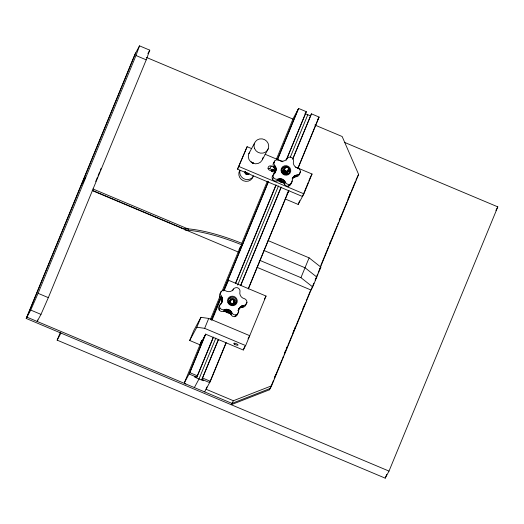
<?xml version="1.0" encoding="UTF-8"?>
<svg xmlns="http://www.w3.org/2000/svg" width="524" height="524" viewBox="0 0 524 524"><rect width="100%" height="100%" fill="white"/><g stroke="black" fill="none" stroke-linecap="round" stroke-linejoin="round"><path stroke-width="0.79" d="M221.305 303.442L221.685 300.835L220.178 297.619L221.141 295.837A3.976 3.825 28.4 0 1 220.997 291.796L221.213 291.482A3.55 3.419 28.4 0 1 225.582 290.787C228.13 292.497 232.04 291.776 233.534 289.006A3.976 3.825 28.4 0 1 237.411 287.748L237.791 287.859A3.55 3.419 28.4 0 1 239.946 291.737C239.141 294.75 241.322 298.084 244.374 298.647A3.976 3.825 28.4 0 1 246.915 301.916L246.935 302.302A3.55 3.419 28.4 0 1 243.896 305.394C240.844 305.427 238.171 308.374 238.682 311.439L238.04 312.632M220.008 305.04C222.294 302.636 223.997 298.601 221.141 295.837M274.714 160.979L274.497 161.294A3.976 3.825 28.4 0 0 274.642 165.335C276.882 167.536 276.377 171.093 274.609 173.418L275.185 170.333L273.679 167.117A3.976 3.825 28.4 0 1 273.535 163.075L274.714 160.979A3.55 3.419 28.4 0 1 279.082 160.285C281.624 161.995 285.541 161.274 287.034 158.503A3.976 3.825 28.4 0 1 290.912 157.246L291.292 157.357A3.55 3.419 28.4 0 1 293.447 161.235C292.641 164.248 294.822 167.582 297.874 168.145A3.976 3.825 28.4 0 1 300.416 171.413L299.473 173.575A3.55 3.419 28.4 0 1 296.433 176.667L294.239 177.197L292.274 178.802L293.944 176.241L297.396 174.885A3.55 3.419 28.4 0 0 300.435 171.793M230.141 301.47L230.318 301.064M283.694 170.772L283.7 172.101M344.707 142.463L497.8 206.862L389.018 471.089L26.2 318.461L30.733 310.07L38.082 293.329L135.985 55.531L139.515 45.85L149.766 50.166L146.235 59.841L48.332 297.645L40.983 314.387L37.165 321.448L37.787 319.941M26.2 318.461L80.251 187.173L84.783 178.789L85.464 177.138L80.932 185.522L134.982 54.241L139.515 45.85M80.965 185.85L26.914 317.138L231.949 403.388L270.161 388.467L273.58 380.162M81.646 184.199L135.696 52.911M95.715 181.448L97.53 177.047M98.132 175.579L99.645 171.905M100.248 170.438L101.152 168.237M389.018 471.089L385.199 478.15L57.149 340.148L60.267 332.576M308.204 182.542L302.459 196.487L237.536 169.173L247.125 146.707L251.599 148.593M237.536 169.173L247.125 146.707M226.073 284.656L228.457 280.242L266.048 296.053L245.651 345.591L243.267 350.006L205.677 334.194L199.945 344.792L189.695 340.476L193.775 330.565L200.934 317.328L208.722 318.435L249.732 335.688L248.022 338.838M189.695 340.476L196.854 327.231L200.934 317.328M196.854 327.231L204.642 328.345L208.722 318.435M199.945 344.792L201.694 340.541M185.817 383.981L184.35 382.821L201.74 340.567M210.438 319.444L219.759 296.807M222.242 290.768L238.394 251.533L242.658 243.26L239.075 249.883L240.005 247.616M241.872 243.09L267.345 181.225M271.38 171.413L272.316 169.147M276.351 159.342L293.126 118.594L298.615 108.448L306.304 111.678L286.667 159.375M205.015 335.38L189.118 373.992L196.808 377.228L213.419 337.292M211.251 320.236L220.597 297.527M223.407 290.715L268.288 181.69M272.342 171.852L273.273 169.579M277.327 159.735L297.901 109.771M184.35 382.821L189.839 372.669L205.729 334.057M211.598 319.797L220.84 297.363M223.499 290.905L268.38 181.88M272.742 171.282L273.371 169.769M277.419 159.925L298.615 108.448M212.141 319.876L221.069 298.189M224.148 290.709L228.457 280.242M196.808 377.228L213.327 337.102M235.459 283.346L275.978 184.926M286.883 158.431L306.304 111.678M235.551 283.536L276.069 185.116M215.842 338.085L199.015 378.963L194.358 387.577M237.66 285.089L278.493 185.909M290.335 157.141L307.791 114.743M225.831 343.246L209.626 382.618L201.937 379.383L218.456 339.257M240.582 285.501L281.106 187.081M292.949 158.314L311.433 113.839L319.116 117.068L297.927 168.551M201.937 379.383L218.547 339.447M240.673 285.691L281.198 187.271M292.726 159.263L311.433 113.839M206.98 386.967L206.043 389.24L233.383 400.736L271.596 385.815L313.863 283.15M248.271 288.737L288.167 191.83M297.829 168.361L318.402 118.398M204.609 391.887L210.34 381.295L226.237 342.683M248.363 288.927L288.888 190.507M285.213 198.982L298.163 204.432L299.676 200.764M308.806 181.075L310.313 177.4M298.163 204.432L303.894 193.834L312.049 174.02L295.634 167.117M243.267 350.006L244.721 346.469M257.101 267.351L311.027 290.034L312.697 286.942L300.94 277.668L309.101 257.847L268.091 240.595M233.383 400.736L231.235 404.711L269.447 389.791L270.377 387.524M274.727 376.966L275.663 374.699M284.67 352.822L285.6 350.556M286.222 349.05L287.152 346.79M293.054 332.452L293.984 330.192M294.606 328.679L295.536 326.419M302.99 308.315L303.927 306.049M329.76 243.3L330.69 241.033M339.696 219.163L340.626 216.903M348.08 198.793L349.01 196.526M349.632 195.02L350.569 192.753M274.203 378.656L281.978 359.778M282.587 358.285L283.53 356.006M284.139 354.519L287.257 346.94M287.866 345.46L291.92 335.622M292.53 334.148L301.863 311.466M302.466 310.005L305.597 302.4M306.193 300.953L310.26 291.082M320.826 265.413L328.613 246.503M329.216 245.029L336.998 226.139M337.607 224.645L338.55 222.366M339.159 220.873L346.934 202.002M347.556 200.489L350.661 192.937M351.283 191.43L355.324 181.618M355.947 180.105L356.877 177.839M315.107 280.124L316.038 277.864M316.66 276.351L317.629 274.006M318.219 272.578L358.619 174.44L342.159 136.515L314.826 125.013M312.697 286.942L320.858 267.129L309.101 257.847M385.199 478.15L386.758 474.364M293.388 176.811L292.484 178.317L292.182 180.937L291.541 182.123M147.86 53.697L149.766 50.166M57.149 340.148L60.967 333.087M248.802 153.728L254.526 143.137M262.465 159.479L268.196 148.888M268 168.689A2.319 2.234 28.4 0 1 269.755 168.682L271.229 166.056L274.111 167.267M273.679 167.117L274.642 165.335M274.248 167.824L275.211 166.043M274.7 168.61L275.663 166.828M275.015 169.455L275.978 167.673M275.185 170.333L276.148 168.551M275.198 170.962L276.161 169.187M275.205 171.224L276.168 169.442M273.508 174.531L275.572 171.643M274.065 174.034L274.707 172.848M275.107 172.023L276.069 170.241M274.537 173.457L275.768 171.158M291.22 182.719A3.976 3.825 28.4 0 1 288.914 185.994L288.547 186.125A3.55 3.419 28.4 0 1 284.512 184.153C283.373 181.265 279.724 179.673 276.862 180.983A3.976 3.825 28.4 0 1 272.644 179.437L273.417 177.309A3.55 3.419 28.4 0 1 274.15 173.346M286.071 160.285L287.034 158.503M276.862 180.983L277.825 179.201C280.687 177.891 284.336 179.483 285.475 182.372A3.55 3.419 28.4 0 0 289.503 184.343L289.877 184.219A3.976 3.825 28.4 0 0 292.182 180.937M277.707 180.688L278.67 178.907M278.598 180.538L279.561 178.756M279.508 180.531L280.471 178.749M280.412 180.669L281.368 178.887M220.178 297.619A3.976 3.825 28.4 0 1 220.034 293.578L221.213 291.482M281.028 180.872L281.991 179.09M281.277 180.95L282.24 179.169M282.023 181.317L282.986 179.536M282.836 181.907L283.798 180.132M283.248 182.254L284.211 180.472M220.755 298.326L221.711 296.545M317.629 119.819L319.116 117.068M283.753 182.83L284.715 181.049M221.2 299.112L222.163 297.331M284.178 183.472L285.141 181.69M221.514 299.957L222.477 298.176M284.512 184.153L285.475 182.372M221.685 300.835L222.648 299.053M221.698 301.464L222.661 299.689M221.704 301.726L222.667 299.944M221.606 302.525L222.569 300.743M221.108 303.92L222.268 301.66M237.719 313.221A3.976 3.825 28.4 0 1 235.414 316.496L235.047 316.627A3.55 3.419 28.4 0 1 231.012 314.655C229.872 311.767 226.224 310.175 223.362 311.485A3.976 3.825 28.4 0 1 219.143 309.939L219.916 307.811A3.55 3.419 28.4 0 1 220.65 303.848M292.228 178.717L292.87 177.525M288.547 186.125L289.503 184.343M292.982 178.022L293.944 176.241M232.571 290.787L233.534 289.006M293.787 177.466L294.75 175.691M294.239 177.197L295.195 175.422M294.94 176.922L295.903 175.147M295.68 176.745L296.636 174.964M223.362 311.485L224.324 309.704C227.187 308.394 230.835 309.985 231.975 312.88A3.55 3.419 28.4 0 0 236.003 314.845L236.376 314.721A3.976 3.825 28.4 0 0 238.682 311.439M287.001 194.044L288.789 190.736M296.433 176.667L297.396 174.885M224.207 311.191L225.169 309.409M225.097 311.04L226.06 309.258M226.008 311.033L226.971 309.252M226.912 311.171L227.874 309.389M227.527 311.374L228.49 309.592M227.776 311.452L228.739 309.671M228.523 311.819L229.486 310.038M229.335 312.409L230.298 310.634M195.098 376.507L194.745 377.169L203.286 380.765L203.646 380.103M229.748 312.756L230.711 310.974M230.252 313.332L231.215 311.557M230.678 313.974L231.641 312.193M259.216 261.738L259.937 260.415L300.94 277.668M231.012 314.655L231.975 312.88M238.728 309.219L239.37 308.033M238.02 310.601L239.887 307.313M238.093 310.856L238.734 309.671M310.621 176.667L312.049 174.02M235.047 316.627L236.003 314.845M238.774 309.304L240.444 306.743M239.488 308.525L241.25 306.193M240.287 307.968L241.702 305.924M240.739 307.706L241.44 307.431L242.402 305.649M241.44 307.431L242.18 307.247L243.143 305.472M242.18 307.247L242.933 307.169L243.896 305.394M246.935 302.302L245.972 304.077A3.55 3.419 28.4 0 1 242.933 307.169M264.345 299.204L266.048 296.053M357.191 177.086L358.619 174.44M319.548 269.559L320.858 267.129M269.447 389.791L271.596 385.815M495.894 210.399L497.8 206.862M315.815 278.696L316.778 277.039L305.02 267.757L264.011 250.505M286.405 172.907L286.739 172.599A2.227 2.142 28.4 0 0 287.859 169.776M284.277 169.036C278.689 172.213 288.717 177.204 287.918 170.916M285.776 173.169L285.115 173.202M232.276 303.671L231.366 303.638M284.336 169.016L284.67 168.938M232.551 299.499C221.187 302.197 239.881 308.957 232.892 299.597M304.948 113.544L310.64 115.942M146.235 57.345L293.06 119.112M135.985 55.531L146.235 59.841M265.033 154.239L282.947 161.778M269.801 168.702L275.552 171.125M275.29 172.599L269.303 170.071A2.319 2.234 28.4 0 1 268.288 167.123A2.319 2.234 28.4 0 1 271.19 166.036L271.229 166.056M238.964 166.527L303.894 193.834M92.958 188.961L188.758 229.257M92.244 190.284L183.518 228.68M92.283 190.612L238.617 252.168M204.642 328.345L245.651 345.591M38.082 293.329L48.332 297.645M189.839 372.669L197.522 375.904M202.65 378.059L210.34 381.295M30.733 310.07L40.983 314.387M272.644 179.437L272.454 179.084A3.55 3.419 28.4 0 1 273.187 175.127M219.143 309.939L218.953 309.586A3.55 3.419 28.4 0 1 219.694 305.63M230.678 313.372A9.275 8.928 28.4 0 1 225.058 311.413M221.416 303.036A9.275 8.928 28.4 0 1 221.639 301.883M230.796 313.156A9.275 8.928 28.4 0 1 225.176 311.197M221.541 302.813A9.275 8.928 28.4 0 1 221.757 301.66M234.038 300.874A2.227 2.142 28.4 0 1 232.885 303.678A2.227 2.142 28.4 0 1 229.984 302.459A2.227 2.142 28.4 0 1 231.136 299.656M232.826 299.689A2.227 2.142 28.4 0 1 233.743 300.383M233.933 301.071A2.227 2.142 28.4 0 1 232.597 303.933A2.227 2.142 28.4 0 1 229.761 302.289A2.227 2.142 28.4 0 1 231.588 299.715M233.986 301.811A2.227 2.142 28.4 0 1 232.119 304.202A2.227 2.142 28.4 0 1 229.617 302.302A2.227 2.142 28.4 0 1 231.484 299.911M224.324 309.704A3.976 3.825 28.4 0 1 220.106 308.158M235.617 303.56A4.127 3.969 28.4 0 1 228.582 302.531A4.127 3.969 28.4 0 1 232.813 297.101A4.127 3.969 28.4 0 1 235.617 303.56A4.127 3.969 28.4 0 0 228.562 299.492M220.25 293.257A3.55 3.419 28.4 0 1 220.833 292.733M253.269 176.156A7.415 7.14 28.4 0 1 243.418 180.773A7.415 7.14 28.4 0 1 239.717 170.457M253.511 176.116A7.415 7.14 28.4 0 1 239.959 170.418M262.937 157.672A7.415 7.14 28.4 0 1 252.915 163.213A7.415 7.14 28.4 0 1 249.738 152.117M253.171 162.82A2.227 2.142 28.4 0 1 252.614 162.663M253.642 163.023A2.227 2.142 28.4 0 1 251.592 162.165M248.952 173.575A2.227 2.142 28.4 0 1 244.996 171.911M248.481 173.464A2.227 2.142 28.4 0 1 245.579 172.245M248.848 173.772A2.227 2.142 28.4 0 1 245.029 171.564M248.586 173.267A2.227 2.142 28.4 0 1 245.684 172.049M248.867 173.385A2.227 2.142 28.4 0 1 245.317 171.892M248.658 173.772A2.227 2.142 28.4 0 1 245.108 172.278M248.762 173.582A2.227 2.142 28.4 0 1 245.212 172.088M248.134 173.215A2.227 2.142 28.4 0 1 247.557 173.202M247.001 173.044A2.227 2.142 28.4 0 1 246.496 172.756M247.105 172.855A2.227 2.142 28.4 0 1 246.601 172.56M253.328 163.18A2.319 2.234 28.4 0 1 251.494 162.27M251.323 162.021A2.319 2.234 28.4 0 1 251.186 161.752M284.178 182.869A9.275 8.928 28.4 0 1 278.558 180.911M274.917 172.534A9.275 8.928 28.4 0 1 275.139 171.381M284.296 182.647A9.275 8.928 28.4 0 1 278.676 180.688M275.041 172.311A9.275 8.928 28.4 0 1 275.257 171.158M288.6 168.414A2.227 2.142 28.4 0 1 287.263 171.276A2.227 2.142 28.4 0 1 284.421 169.638A2.227 2.142 28.4 0 1 286.255 167.058M286.831 167.071A2.227 2.142 28.4 0 1 288.305 167.922M288.495 168.61A2.227 2.142 28.4 0 1 287.512 171.335A2.227 2.142 28.4 0 1 284.624 170.529A2.227 2.142 28.4 0 1 285.095 167.66M285.593 167.385A2.227 2.142 28.4 0 1 286.15 167.254M286.726 167.261A2.227 2.142 28.4 0 1 287.283 167.418M287.787 167.706A2.227 2.142 28.4 0 1 288.2 168.112M288.39 168.8A2.227 2.142 28.4 0 1 287.231 171.603A2.227 2.142 28.4 0 1 284.336 170.385A2.227 2.142 28.4 0 1 285.488 167.582M288.449 170.11A2.227 2.142 28.4 0 1 284.938 171.479A2.227 2.142 28.4 0 1 285.384 167.778M288.344 170.3A2.227 2.142 28.4 0 1 285.076 171.833A2.227 2.142 28.4 0 1 284.781 168.243M288.226 169.933A2.227 2.142 28.4 0 1 285.233 172.16A2.227 2.142 28.4 0 1 284.676 168.44M288.121 170.13A2.227 2.142 28.4 0 1 285.122 172.35A2.227 2.142 28.4 0 1 284.571 168.63M286.707 172.573A2.227 2.142 28.4 0 1 283.812 171.355A2.227 2.142 28.4 0 1 284.964 168.551M287.925 171.079A2.227 2.142 28.4 0 1 284.414 172.448A2.227 2.142 28.4 0 1 284.859 168.748M287.82 171.276A2.227 2.142 28.4 0 1 284.552 172.802A2.227 2.142 28.4 0 1 284.257 169.213M287.702 170.903A2.227 2.142 28.4 0 1 284.702 173.13A2.227 2.142 28.4 0 1 284.152 169.409M287.597 171.099A2.227 2.142 28.4 0 1 284.598 173.326A2.227 2.142 28.4 0 1 284.047 169.606M287.493 171.289A2.227 2.142 28.4 0 1 285.816 173.654A2.227 2.142 28.4 0 1 283.215 172.147A2.227 2.142 28.4 0 1 284.44 169.527M277.825 179.201A3.976 3.825 28.4 0 1 273.607 177.656M289.117 173.051A4.127 3.969 28.4 0 1 282.082 172.029A4.127 3.969 28.4 0 1 286.314 166.599A4.127 3.969 28.4 0 1 289.117 173.051A4.127 3.969 28.4 0 0 288.547 169.101M273.751 162.754A3.55 3.419 28.4 0 1 274.334 162.23M281.539 169.887A4.127 3.969 28.4 0 1 284.748 167.503M185.064 230.016A74.172 19.971 22.4 0 1 242.363 245.088M181.88 228.615A74.172 19.971 22.4 0 1 242.907 243.765M230.193 302.073A2.227 2.142 28.4 0 0 233.992 302.623A2.227 2.142 28.4 0 0 232.479 299.145A2.227 2.142 28.4 0 0 230.193 302.073M230.088 302.263A2.227 2.142 28.4 0 0 233.887 302.82A2.227 2.142 28.4 0 0 232.374 299.335A2.227 2.142 28.4 0 0 230.088 302.263M227.933 302.708A4.926 4.742 28.4 0 0 236.344 303.887A4.926 4.742 28.4 0 0 232.951 296.191A4.926 4.742 28.4 0 0 227.933 302.708M234.588 344.235A2.319 0.622 22.4 0 0 238.047 345.106A2.319 0.622 22.4 0 0 235.106 343.279A2.319 0.622 22.4 0 0 234.588 344.235M254.605 148.652A7.415 7.14 28.4 0 0 267.26 150.499A7.415 7.14 28.4 0 0 262.216 138.886A7.415 7.14 28.4 0 0 254.605 148.652M284.65 169.802A2.227 2.142 28.4 0 0 288.442 170.359A2.227 2.142 28.4 0 0 286.936 166.874A2.227 2.142 28.4 0 0 284.65 169.802M281.434 172.206A4.926 4.742 28.4 0 0 289.844 173.385A4.926 4.742 28.4 0 0 286.451 165.689A4.926 4.742 28.4 0 0 281.434 172.206"/></g></svg>
